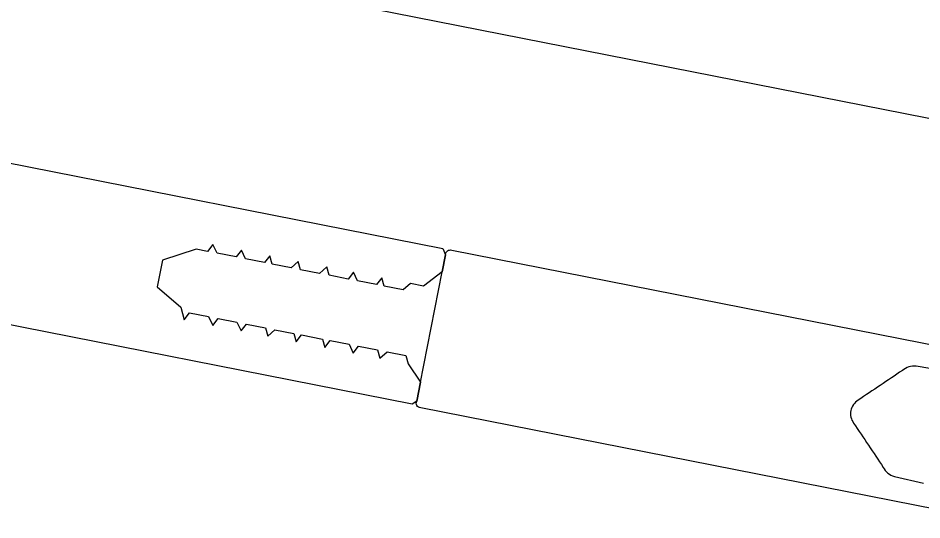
# Model space of a CAD drawing. Header units: millimetres. Extents: x -8689834 to 9419935, y 0 to 233063.
# Drawn here: x -188048.4 to -187991.4, y 112732.7 to 112764.3 of the extents above; entities that cross this region are included whole.
import ezdxf
from ezdxf import colors
from ezdxf.entities.mleader import LeaderData, LeaderLine
from ezdxf.math import Vec2, Vec3

# ---------------------------------------------------------------- set-up
doc = ezdxf.new("R2010")
doc.units = ezdxf.units.MM
doc.header["$MEASUREMENT"] = 0
doc.layers.get('0').update_dxf_attribs({"color": 250, "lineweight": 9})
for name, color, linetype, lineweight in [('АР_Окна', 4, 'Continuous', 0), ('АР_Отметки', 250, 'Continuous', 15), ('АР_Перегородки витражные', 152, 'Continuous', 13), ('АР_Сущ Несущая стена', 216, 'Continuous', 30)]:
    doc.layers.add(name, color=color, linetype=linetype, lineweight=lineweight)
doc.styles.add('ISOCPEUR', font='isocpeur.ttf', dxfattribs={"width": 0.7})

# ---------------------------------------------------------------- blocks, each defined once
blk = doc.blocks.new('стойка витр.')
at = {"lineweight": 0, "ltscale": 100, "transparency": 33554687}
for points in [[(-4.8720624113339, 3.563811556159635), (-32.68827406296623, -6.984337978748954), (-32.78663952485658, -7.412805841304362), (-32.39756185706938, -8.438830995786702), (-31.09647737510386, -9.118948907402228), (-30.2985029091069, -8.81635004535201), (-29.78357822878752, -9.142708211846184), (-28.64349873815081, -8.710380147196702), (-28.58844165704795, -8.16787993638718), (-28.18751332900138, -8.537466511741513), (-27.04754980615689, -8.105182423096267), (-26.87849637278123, -7.51945380341931), (-26.47751006082399, -7.889018390778801), (-25.33748855406884, -7.456712314131437), (-25.28243147299509, -6.914212103321915), (-24.7675067926466, -7.240570269808813), (-23.62748528589145, -6.808264193168725), (-23.5724282048177, -6.265763982351928), (-23.05744554058765, -6.592100160843984), (-21.91748201774317, -6.159816072198737), (-21.86242493664031, -5.617315861389216), (-21.46149660859373, -5.986902436743549), (-20.32147510183859, -5.554596360096184), (-20.15236368455226, -4.968845752424386), (-19.75143535650568, -5.338432327778719), (-18.6114718336612, -4.906148239133472), (-18.44241840028553, -4.320419619456516), (-18.0414320883574, -4.689984206808731), (-17.35739599072258, -4.430591765623831), (-15.14439867439796, -4.764904394331097), (-14.53915697429329, -6.360969294146344), (-15.78927863537683, -7.87813783652382), (-15.87193323494284, -8.691881148712127), (-16.27286156296032, -8.322294573416002), (-17.41288306971546, -8.754600650063367), (-17.58193650312023, -9.340329269682115), (-17.9828648311377, -8.97074269438599), (-19.12288633789285, -9.403048771026079), (-19.29193977129762, -9.988777390644827), (-19.69292608322576, -9.61921280335082), (-20.83288960607024, -10.05149689199607), (-20.8879466871731, -10.59399710274738), (-21.40287136749248, -10.26763893631141), (-22.54295085812919, -10.6999670009609), (-22.59800793926115, -11.24246721171221), (-22.99893626727862, -10.87288063641608), (-24.25289614239591, -11.34839313392149), (-24.30795322352787, -11.89089334468008), (-24.70893953545601, -11.52132875738607), (-25.84896104221116, -11.95363483402616), (-26.01801447558682, -12.53936345364491), (-26.4189428036334, -12.16977687834878), (-27.55896431035944, -12.60208295499615), (-27.61402139149141, -13.14458316574746), (-28.12900405569235, -12.81824698731361), (-29.26896757853683, -13.25053107595886), (-29.32402465966879, -13.79303128671745), (-29.89022619093885, -15.05085136390699), (-29.45792011427693, -16.19087287064031), (-29.14341260807123, -16.33238676948531), (-1.327200956468005, -5.784237234569446)], [(-69.8438361948356, -5.633594956780144), (-69.21493715024553, -5.916666730459838), (-30.90838462579995, 8.609511357899464), (-30.62531285212026, 9.238410402496811), (-31.1873041553481, 10.72042096611403)]]:
    blk.add_lwpolyline(points, dxfattribs=at)
for points in [[(-62.61002546586678, -19.89566012677096), (-60.83807044223067, -19.28752400128724, -0.2080566110632873), (-59.94503853938659, -19.40384657128016, -1.575399656426527e-05), (-56.87977393603069, -20.78551547546522, -0.4398191101055806), (-56.36006749374792, -22.15601788895583, -1.575399656426528e-05), (-57.73845635901671, -25.2227588602982, -0.2080566110632873), (-58.32981322327396, -25.9019745689875), (-60.05946139091975, -26.62167684709857, -0.4411110715409258)], [(-60.62370682114852, -28.40042247599195), (-29.6323624739598, -16.64818975485105, 0.5239329190821609), (-29.45792011430603, -16.19087287058937), (-29.84699778209324, -15.16484771611431), (-32.39756185706938, -8.438830995786702), (-32.78663952485658, -7.412805841304362, 0.5239329190821609), (-33.2204523376422, -7.186144611914642), (-64.21182667926769, -18.93829823563283, 0.4143255057077639)]]:
    blk.add_lwpolyline(points, format="xyb", dxfattribs=at)
blk = doc.blocks.new('A$Cae753e6d')
at = {"color": 5, "lineweight": 0, "ltscale": 100, "transparency": 33554687}
for points in [[(-18.8897597193718, -49.01712881213462), (-13.18760490964632, -78.2145691072219), (-12.7818851970369, -78.38383808873186), (-11.70491222303826, -78.17350915024872), (-10.81496048928238, -77.0058760252723), (-10.97854041866958, -76.168277716788), (-10.56995763466693, -75.71582088140713), (-10.80366702086758, -74.51913014306047), (-11.32909261167515, -74.37330247237696), (-10.89714126626495, -74.0405025381915), (-11.13082687975839, -72.84393352607731), (-11.6796210318571, -72.5784489541984), (-11.24768157291692, -72.24558815688943), (-11.48137907276396, -71.04895828163717), (-12.00680466345511, -70.90313061099732), (-11.59822187945247, -70.45067377558735), (-11.83191937929951, -69.25404390033509), (-12.35734496999066, -69.10821622968069), (-11.94877407234162, -68.65569853117631), (-12.18245968583506, -67.45912951904756), (-12.70788527664263, -67.31330184837861), (-12.27593393123243, -66.98050191419316), (-12.50963143107947, -65.7838720389409), (-13.05843746953178, -65.51832660393848), (-12.626486124238, -65.18552666975302), (-12.86017173773143, -63.98895765763882), (-13.40896588971373, -63.72347308575991), (-12.97702643077355, -63.39061228848004), (-13.11724968522321, -62.67261001805309), (-12.41423455590848, -60.54778254653502), (-10.73891621269286, -60.22059891495155), (-9.454501144122332, -61.70884704113996), (-8.666381303337403, -61.92765535345825), (-9.098332648631185, -62.2604552876146), (-8.864635148784146, -63.45708516286686), (-8.315840996801853, -63.72256973476033), (-8.74779234197922, -64.05536966893123), (-8.514094842132181, -65.25199954416894), (-7.965300690149888, -65.51748411607696), (-8.397240149090067, -65.85034491337137), (-8.163554535596631, -67.04691392548557), (-7.638128944905475, -67.19274159615452), (-8.046711728908122, -67.64519843153539), (-7.813002342707478, -68.8418891698966), (-7.287576752016321, -68.98771684059466), (-7.719528097310103, -69.32051677475101), (-7.462473922409117, -70.63674268806062), (-6.937048331834376, -70.78257035877323), (-7.368987790658139, -71.11543115605309), (-7.135290290811099, -72.31206103130535), (-6.586496138828807, -72.57754560316971), (-7.018447484122589, -72.91034553736972), (-6.78474998427555, -74.10697541259287), (-6.259324393584393, -74.25280308329093), (-6.667895291233435, -74.70532078178076), (-6.43420967774, -75.90188979389495), (-5.908784087048844, -76.047717464593), (-4.764568500220776, -76.81808504663059), (-3.567938624997623, -76.584387546769), (-3.375373831600882, -76.29827575852687), (-9.077528641326353, -47.10083546345413)], [(-20.78989628434647, -114.6091493342537), (-20.40474292496219, -114.0370474840165), (-28.25735403737053, -73.8283629136422), (-28.82945588754956, -73.44320955418516), (-30.38505646644626, -73.74701273805113)]]:
    blk.add_lwpolyline(points, dxfattribs=at)
for points in [[(-5.511540284380317, -109.8861885557999), (-5.811890986515209, -108.037014792033, -0.2080566110632873), (-5.546515761641786, -107.1764260924829, -1.575399656426527e-05), (-3.667327771196142, -104.3883248486236, -0.4398191101055806), (-2.228772338363342, -104.1073801597377, -1.575399656426528e-05), (0.5613376825349405, -105.9835843384499, -0.2080566110632873), (1.1310036086943, -106.6810925122263), (1.548460339545272, -108.5073958908761, -0.4411110715409258)], [(3.206458747037686, -109.3637545765087), (-3.14662360935472, -76.83351106449845, 0.5239329190821609), (-3.567938624997623, -76.58438754678355), (-4.644911599112675, -76.79471648528124), (-11.70491222303826, -78.17350915024872), (-12.7818851970369, -78.38383808873186, 0.5239329190821609), (-13.07851158862468, -78.77317297449918), (-6.725512257195078, -111.3034327009955, 0.4143255057077639)]]:
    blk.add_lwpolyline(points, format="xyb", dxfattribs=at)
at = {"layer": 'АР_Перегородки витражные', "rotation": 80.28340479355269}
blk.add_blockref('стойка витр.', (-14.5547906588763, -44.81643979817454), dxfattribs=at)
blk = doc.blocks.new('A$Cec9b444d')
at = {"color": 241, "ltscale": 100, "true_color": 0xf7abae, "xscale": -1, "rotation": 89.90413134762046}
blk.add_blockref('A$Cae753e6d', (6134.083444841612, 136.0487856346961), dxfattribs=at)
blk = doc.blocks.new('_DotSmall')
at = {"color": 0, "linetype": 'ByBlock', "const_width": 0.5}
blk.add_lwpolyline([(-0.0625, 0, 1), (0.0625, 0, 1)], format="xyb", close=True, dxfattribs=at)

msp = doc.modelspace()

# ---------------------------------------------------------------- linework, layer by layer
at = {"layer": 'АР_Сущ Несущая стена', "lineweight": 18, "ltscale": 100}
for centre, radius, start, end in [((-197116.3547424845, 115484.5892881857), 9778.654617052323, 272.5925479651556, 356.6353913736798), ((-197124.0221649795, 115502.5789153872), 9144.28346907419, 272.8206375183279, 356.2887310665694)]:
    msp.add_arc(centre, radius, start, end, dxfattribs=at)

# ---------------------------------------------------------------- block references
at = {"layer": 'АР_Окна', "ltscale": 100}
msp.add_blockref('A$Cec9b444d', (-194233.915110983, 112600.6824583525), dxfattribs=at)

# ---------------------------------------------------------------- leaders
at = {"layer": 'АР_Отметки'}
ml = msp.add_multileader_mtext('Standard', dxfattribs=at)
ml.set_content('-0,180', color=256, style='ISOCPEUR')
ml.set_leader_properties(color=256, linetype='Continuous', lineweight=-1)
ml.set_arrow_properties(name='DOTSMALL')
ml.build(insert=Vec2(0, 0))
ml.multileader.update_dxf_attribs({"has_text_frame": 1, "text_left_attachment_type": 4, "text_right_attachment_type": 4, "dogleg_length": 100, "arrow_head_size": 180})
ctx = ml.context
ctx.base_point, ctx.char_height, ctx.arrow_head_size, ctx.landing_gap_size, ctx.plane_origin = Vec3(-195902.0642932919, 128915.241882303), 250, 180, 50, Vec3(-198063.2766633604, 127966.4929527332)
ctx.left_attachment, ctx.right_attachment = 4, 4
notes = []
notes.append((ctx, [(0, (0, 0, 0), (0, 0), (1, 0), 1, [])]))
ctx.mtext.insert, ctx.mtext.width, ctx.mtext.line_spacing_style, ctx.mtext.flow_direction = Vec3(-195852.0642932919, 129248.5752156363), 852.6970314602484, 2, 5
ml = msp.add_multileader_mtext('Standard', dxfattribs=at)
ml.set_content('-0,180', color=256, style='ISOCPEUR')
ml.set_leader_properties(color=256, linetype='Continuous', lineweight=-1)
ml.set_arrow_properties(name='DOTSMALL')
ml.build(insert=Vec2(0, 0))
ml.multileader.update_dxf_attribs({"has_text_frame": 1, "text_left_attachment_type": 4, "text_right_attachment_type": 4, "dogleg_length": 100, "arrow_head_size": 180})
ctx = ml.context
ctx.base_point, ctx.char_height, ctx.arrow_head_size, ctx.landing_gap_size, ctx.plane_origin = Vec3(-204920.7289735465, 122356.4684258734), 250, 180, 50, Vec3(-207081.9413436151, 121407.7194963036)
ctx.left_attachment, ctx.right_attachment = 4, 4
notes.append((ctx, [(0, (0, 0, 0), (0, 0), (1, 0), 1, [])]))
ctx.mtext.insert, ctx.mtext.width, ctx.mtext.line_spacing_style, ctx.mtext.flow_direction = Vec3(-204870.7289735465, 122689.8017592067), 852.6970314602484, 2, 5
ml = msp.add_multileader_mtext('Standard', dxfattribs=at)
ml.set_content('{\\W0.8;-2,730}', color=256, style='ISOCPEUR')
ml.set_leader_properties(color=256, linetype='Continuous', lineweight=-1)
ml.set_arrow_properties(name='DOTSMALL')
ml.build(insert=Vec2(0, 0))
ml.multileader.update_dxf_attribs({"has_text_frame": 1, "text_left_attachment_type": 4, "text_right_attachment_type": 4, "dogleg_length": 100, "arrow_head_size": 180})
ctx = ml.context
ctx.base_point, ctx.char_height, ctx.arrow_head_size, ctx.landing_gap_size, ctx.plane_origin = Vec3(-314791.3210058988, 121809.0184862664, 2.299351988461806e-08), 250, 180, 50, Vec3(-319449.8299409288, 117956.7109726352, 2.299351988461806e-08)
ctx.left_attachment, ctx.right_attachment = 4, 4
notes.append((ctx, [(0, (0, 0, 0), (0, 0), (1, 0), 1, [])]))
ctx.mtext.insert, ctx.mtext.width, ctx.mtext.defined_height, ctx.mtext.line_spacing_style, ctx.mtext.flow_direction = Vec3(-314741.3210058988, 122142.3518195997, 2.299351988461806e-08), 769.9889591111103, 343.8884462512117, 2, 5
ml = msp.add_multileader_mtext('Standard', dxfattribs=at)
ml.set_content('{\\W0.8;-2,430}', color=256, style='ISOCPEUR')
ml.set_leader_properties(color=256, linetype='Continuous', lineweight=-1)
ml.set_arrow_properties(name='DOTSMALL')
ml.build(insert=Vec2(0, 0))
ml.multileader.update_dxf_attribs({"has_text_frame": 1, "text_left_attachment_type": 4, "text_right_attachment_type": 4, "dogleg_length": 100, "arrow_head_size": 180})
ctx = ml.context
ctx.base_point, ctx.char_height, ctx.arrow_head_size, ctx.landing_gap_size, ctx.plane_origin = Vec3(-301002.2465167325, 120038.5846084391), 250, 180, 50, Vec3(-299949.5531320914, 118383.4112137306)
ctx.left_attachment, ctx.right_attachment = 4, 4
notes.append((ctx, [(0, (0, 0, 0), (0, 0), (1, 0), 1, [])]))
ctx.mtext.insert, ctx.mtext.width, ctx.mtext.line_spacing_style, ctx.mtext.flow_direction = Vec3(-300952.2465167325, 120371.9179417724), 852.6970314602484, 2, 5
ml = msp.add_multileader_mtext('Standard', dxfattribs=at)
ml.set_content('{\\W0.8;-2,430}', color=256, style='ISOCPEUR')
ml.set_leader_properties(color=256, linetype='Continuous', lineweight=-1)
ml.set_arrow_properties(name='DOTSMALL')
ml.build(insert=Vec2(0, 0))
ml.multileader.update_dxf_attribs({"has_text_frame": 1, "text_left_attachment_type": 4, "text_right_attachment_type": 4, "dogleg_length": 100, "arrow_head_size": 180})
ctx = ml.context
ctx.base_point, ctx.char_height, ctx.arrow_head_size, ctx.landing_gap_size, ctx.plane_origin = Vec3(-336711.8860226227, 117132.6558246998), 250, 180, 50, Vec3(-335659.1926379816, 115477.4824299914)
ctx.left_attachment, ctx.right_attachment = 4, 4
notes.append((ctx, [(0, (0, 0, 0), (0, 0), (1, 0), 1, [])]))
ctx.mtext.insert, ctx.mtext.width, ctx.mtext.line_spacing_style, ctx.mtext.flow_direction = Vec3(-336661.8860226227, 117465.9891580332), 852.6970314602484, 2, 5
ml = msp.add_multileader_mtext('Standard', dxfattribs=at)
ml.set_content('-0,180', color=256, style='ISOCPEUR')
ml.set_leader_properties(color=256, linetype='Continuous', lineweight=-1)
ml.set_arrow_properties(name='DOTSMALL')
ml.build(insert=Vec2(0, 0))
ml.multileader.update_dxf_attribs({"has_text_frame": 1, "text_left_attachment_type": 4, "text_right_attachment_type": 4, "dogleg_length": 100, "arrow_head_size": 180})
ctx = ml.context
ctx.base_point, ctx.char_height, ctx.arrow_head_size, ctx.landing_gap_size, ctx.plane_origin = Vec3(-196036.4600169044, 113004.396223017), 250, 180, 50, Vec3(-198197.6723869729, 112055.6472934472)
ctx.left_attachment, ctx.right_attachment = 4, 4
notes.append((ctx, [(0, (0, 0, 0), (0, 0), (1, 0), 1, [])]))
ctx.mtext.insert, ctx.mtext.width, ctx.mtext.line_spacing_style, ctx.mtext.flow_direction = Vec3(-195986.4600169044, 113337.7295563503), 852.6970314602484, 2, 5
for ctx, leaders in notes:
    for number, flags, end, landing, length, lines in leaders:
        leader = LeaderData()
        leader.index, (leader.has_last_leader_line, leader.has_dogleg_vector, leader.attachment_direction) = number, flags
        leader.last_leader_point, leader.dogleg_vector, leader.dogleg_length = Vec3(end), Vec3(landing), length
        for number, points, colour, breaks in lines:
            line = LeaderLine()
            line.index, line.vertices, line.color, line.breaks = number, Vec3.list(points), colors.encode_raw_color(colour), breaks
            leader.lines.append(line)
        ctx.leaders.append(leader)

doc.saveas('drawing.dxf')
